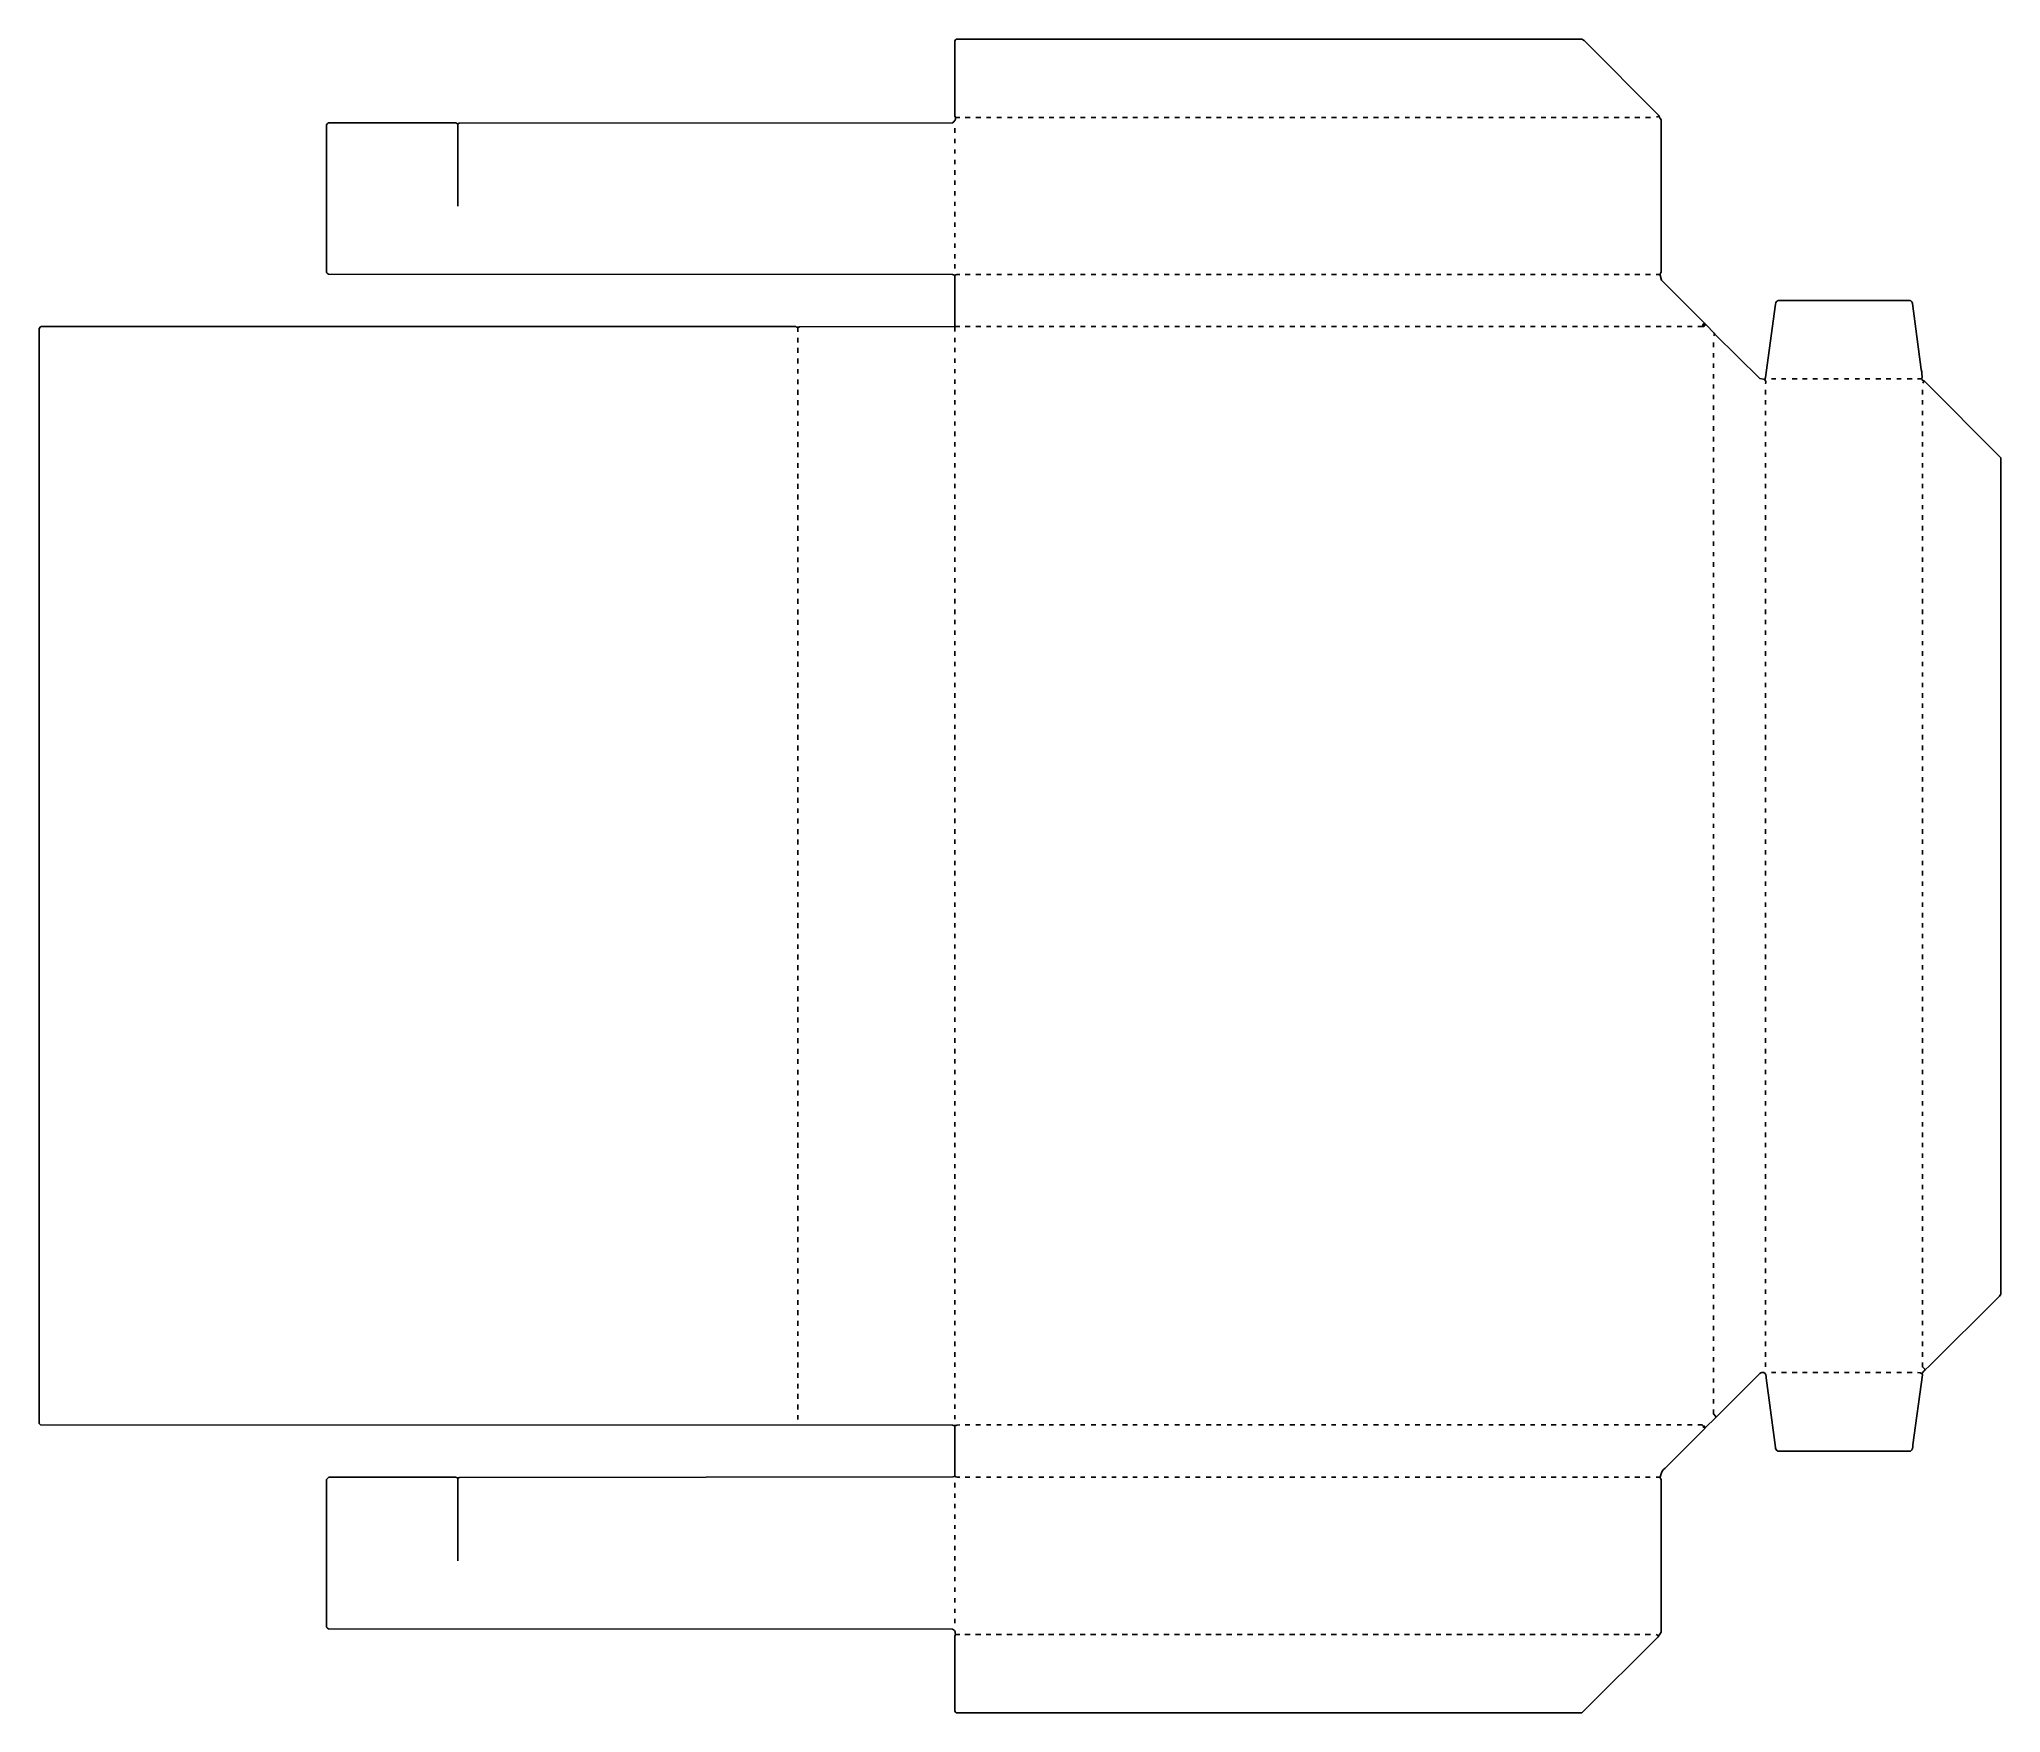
# Model space of a CAD drawing. Extents: x 511 to 4940, y 438 to 4217.
import ezdxf

# ---------------------------------------------------------------- set-up
doc = ezdxf.new("R2010")
doc.units = 0
doc.layers.get('0').update_dxf_attribs({"linetype": 'CONTINUOUS'})

msp = doc.modelspace()

# ---------------------------------------------------------------- linework, layer by layer
at = {"color": 7, "linetype": 'CONTINUOUS'}
for points in [[(4407, 3449), (4403.9, 3449.6), (4396.2, 3451.2), (4295.5, 3550.5), (4294, 3551), (4293.2, 3553.1), (4275, 3572), (4274, 3572, 0.618034), (4272, 3574), (4271, 3576), (4174.2, 3673.2), (4171.3, 3684.1), (4171, 3686, -0.165541), (4173, 3691), (4173, 4035), (4171.8, 4036.9), (4171.2, 4038.1, 0.085479), (4168, 4043), (4168, 4045), (3999, 4214), (3994, 4217), (2582, 4217, 0.166667), (2578, 4213), (2578, 4044, -0.120666), (2580, 4040, -0.277294), (2573, 4028.5), (1459, 4027.5, 0.145723), (1456, 4026), (1455.1, 4026.2), (1452, 4028), (1164, 4028, 0.166667), (1160, 4024), (1160, 3690, 0.271503), (1164, 3686.5), (2573, 3685.5, 0.223103), (2583.1, 3685.6), (2590, 3686)], [(2578, 972), (2577.1, 971.8), (2574, 970.5), (1460, 969.5, -0.282704), (1451, 970), (1165, 970), (1163.9, 969.2), (1160.8, 966.1), (1160, 965), (1160, 631, 0.271503), (1164, 627.5), (2573, 626.5, -0.437734), (2578.8, 617.9), (2580, 615, -0.120666), (2578, 611), (2578, 442, 0.166667), (2582, 438), (3994, 438), (3996.1, 439.8), (4166, 609), (4168, 612), (4169, 613), (4173, 620), (4173, 965, -0.165541), (4171, 970), (4172.6, 975.1, -0.200225), (4182, 990), (4183, 991), (4271.8, 1080.1), (4272, 1081), (4272.9, 1081.2), (4296.8, 1105.1), (4297, 1106), (4297.9, 1106.2), (4396, 1204, -0.255227), (4405, 1206, -0.34362), (4410.4, 1194.1), (4431.4, 1037.1, 0.268836), (4436, 1029), (4736, 1029, 0.318945), (4741.4, 1041.9), (4741.6, 1043.1), (4763, 1201), (4762, 1204), (4762.2, 1204.9), (4766, 1209, 0.150174), (4769, 1213), (4769.9, 1213.2), (4778, 1221), (4937, 1379), (4940, 1383), (4940, 3272), (4938.2, 3274.2), (4768, 3445), (4766, 3445), (4762, 3449), (4762, 3450, 0.076299), (4760.4, 3471.1), (4740.6, 3619.9, 0.299082), (4735, 3627), (4437, 3627, 0.257264), (4431.4, 3618.9), (4428.6, 3597.1), (4408.8, 3453.1), (4407, 3449, -0.23154), (4409, 3439)], [(2590, 3568), (2578, 3568), (2228, 3567.5, -0.282963), (2219, 3568), (515, 3568), (513.9, 3567.3), (511, 3564), (511, 1091), (514, 1088), (2573, 1087.5, 0.223076), (2583.1, 1087.6), (2590, 1088)], [(4292, 3547, 0.120666), (4294, 3551)], [(4764, 3440, 0.165541), (4766, 3445)], [(2590, 970, -0.14267), (2578, 972), (2578, 1086)], [(4168, 612, -0.085094), (4162, 615)]]:
    msp.add_lwpolyline(points, format="xyb", dxfattribs=at)
for points in [[(2580, 4040), (2590, 4040)], [(2602, 4040), (2613, 4040)], [(2626, 4040), (2637, 4040)], [(2650, 4040), (2660, 4040)], [(2673, 4040), (2684, 4040)], [(2697, 4040), (2708, 4040)], [(2721, 4040), (2731, 4040)], [(2744, 4040), (2755, 4040)], [(2768, 4040), (2779, 4040)], [(2791, 4040), (2802, 4040)], [(2815, 4040), (2826, 4040)], [(2839, 4040), (2849, 4040)], [(2862, 4040), (2873, 4040)], [(2886, 4040), (2897, 4040)], [(2910, 4040), (2920, 4040)], [(2933, 4040), (2944, 4040)], [(2957, 4040), (2968, 4040)], [(2980, 4040), (2991, 4040)], [(3004, 4040), (3015, 4040)], [(3028, 4040), (3038, 4040)], [(3051, 4040), (3062, 4040)], [(3075, 4040), (3086, 4040)], [(3099, 4040), (3109, 4040)], [(3122, 4040), (3133, 4040)], [(3146, 4040), (3157, 4040)], [(3169, 4040), (3180, 4040)], [(3193, 4040), (3204, 4040)], [(3217, 4040), (3227, 4040)], [(3240, 4040), (3251, 4040)], [(3264, 4040), (3275, 4040)], [(3288, 4040), (3298, 4040)], [(3311, 4040), (3322, 4040)], [(3335, 4040), (3346, 4040)], [(3358, 4040), (3369, 4040)], [(3382, 4040), (3393, 4040)], [(3406, 4040), (3416, 4040)], [(3429, 4040), (3440, 4040)], [(3453, 4040), (3464, 4040)], [(3477, 4040), (3487, 4040)], [(3500, 4040), (3511, 4040)], [(3524, 4040), (3535, 4040)], [(3547, 4040), (3558, 4040)], [(3571, 4040), (3582, 4040)], [(3595, 4040), (3605, 4040)], [(3618, 4040), (3629, 4040)], [(3642, 4040), (3653, 4040)], [(3666, 4040), (3676, 4040)], [(3689, 4040), (3700, 4040)], [(3713, 4040), (3724, 4040)], [(3736, 4040), (3747, 4040)], [(3760, 4040), (3771, 4040)], [(3784, 4040), (3794, 4040)], [(3807, 4040), (3818, 4040)], [(3831, 4040), (3842, 4040)], [(3855, 4040), (3865, 4040)], [(3878, 4040), (3889, 4040)], [(3902, 4040), (3913, 4040)], [(3925, 4040), (3936, 4040)], [(3949, 4040), (3960, 4040)], [(3973, 4040), (3984, 4040)], [(3996, 4040), (4007, 4040)], [(4020, 4040), (4031, 4040)], [(4044, 4040), (4054, 4040)], [(4067, 4040), (4078, 4040)], [(4091, 4040), (4102, 4040)], [(4114, 4040), (4125, 4040)], [(4138, 4040), (4149, 4040)], [(4163, 4041), (4168, 4043)], [(1456, 3840), (1456, 4026)], [(2578, 4006), (2578, 4016)], [(2578, 3982), (2578, 3992)], [(2578, 3959), (2578, 3968)], [(2578, 3935), (2578, 3945)], [(2578, 3911), (2578, 3921)], [(2578, 3888), (2578, 3898)], [(2578, 3864), (2578, 3874)], [(2578, 3841), (2578, 3850)], [(2578, 3817), (2578, 3827)], [(2578, 3793), (2578, 3803)], [(2578, 3770), (2578, 3779)], [(2578, 3746), (2578, 3756)], [(2578, 3722), (2578, 3732)], [(2578, 3699), (2578, 3709)], [(2578, 3557), (2578, 3568), (2578, 3684)], [(2602, 3686), (2613, 3686)], [(2626, 3686), (2637, 3686)], [(2650, 3686), (2660, 3686)], [(2673, 3686), (2684, 3686)], [(2697, 3686), (2708, 3686)], [(2721, 3686), (2731, 3686)], [(2744, 3686), (2755, 3686)], [(2768, 3686), (2779, 3686)], [(2791, 3686), (2802, 3686)], [(2815, 3686), (2826, 3686)], [(2839, 3686), (2849, 3686)], [(2862, 3686), (2873, 3686)], [(2886, 3686), (2897, 3686)], [(2910, 3686), (2920, 3686)], [(2933, 3686), (2944, 3686)], [(2957, 3686), (2968, 3686)], [(2980, 3686), (2991, 3686)], [(3004, 3686), (3015, 3686)], [(3028, 3686), (3038, 3686)], [(3051, 3686), (3062, 3686)], [(3075, 3686), (3086, 3686)], [(3099, 3686), (3109, 3686)], [(3122, 3686), (3133, 3686)], [(3146, 3686), (3157, 3686)], [(3169, 3686), (3180, 3686)], [(3193, 3686), (3204, 3686)], [(3217, 3686), (3227, 3686)], [(3240, 3686), (3251, 3686)], [(3264, 3686), (3275, 3686)], [(3288, 3686), (3298, 3686)], [(3311, 3686), (3322, 3686)], [(3335, 3686), (3346, 3686)], [(3358, 3686), (3369, 3686)], [(3382, 3686), (3393, 3686)], [(3406, 3686), (3416, 3686)], [(3429, 3686), (3440, 3686)], [(3453, 3686), (3464, 3686)], [(3477, 3686), (3487, 3686)], [(3500, 3686), (3511, 3686)], [(3524, 3686), (3535, 3686)], [(3547, 3686), (3558, 3686)], [(3571, 3686), (3582, 3686)], [(3595, 3686), (3605, 3686)], [(3618, 3686), (3629, 3686)], [(3642, 3686), (3653, 3686)], [(3666, 3686), (3676, 3686)], [(3689, 3686), (3700, 3686)], [(3713, 3686), (3724, 3686)], [(3736, 3686), (3747, 3686)], [(3760, 3686), (3771, 3686)], [(3784, 3686), (3794, 3686)], [(3807, 3686), (3818, 3686)], [(3831, 3686), (3842, 3686)], [(3855, 3686), (3865, 3686)], [(3878, 3686), (3889, 3686)], [(3902, 3686), (3913, 3686)], [(3925, 3686), (3936, 3686)], [(3949, 3686), (3960, 3686)], [(3973, 3686), (3984, 3686)], [(3996, 3686), (4007, 3686)], [(4020, 3686), (4031, 3686)], [(4044, 3686), (4054, 3686)], [(4067, 3686), (4078, 3686)], [(4091, 3686), (4102, 3686)], [(4114, 3686), (4125, 3686)], [(4138, 3686), (4149, 3686)], [(4162, 3686), (4171, 3686)], [(2224, 3556), (2224, 3566)], [(2602, 3568), (2613, 3568)], [(2626, 3568), (2637, 3568)], [(2650, 3568), (2660, 3568)], [(2673, 3568), (2684, 3568)], [(2697, 3568), (2708, 3568)], [(2721, 3568), (2731, 3568)], [(2744, 3568), (2755, 3568)], [(2768, 3568), (2779, 3568)], [(2791, 3568), (2802, 3568)], [(2815, 3568), (2826, 3568)], [(2839, 3568), (2849, 3568)], [(2862, 3568), (2873, 3568)], [(2886, 3568), (2897, 3568)], [(2910, 3568), (2920, 3568)], [(2933, 3568), (2944, 3568)], [(2957, 3568), (2968, 3568)], [(2980, 3568), (2991, 3568)], [(3004, 3568), (3015, 3568)], [(3028, 3568), (3038, 3568)], [(3051, 3568), (3062, 3568)], [(3075, 3568), (3086, 3568)], [(3099, 3568), (3109, 3568)], [(3122, 3568), (3133, 3568)], [(3146, 3568), (3157, 3568)], [(3169, 3568), (3180, 3568)], [(3193, 3568), (3204, 3568)], [(3217, 3568), (3227, 3568)], [(3240, 3568), (3251, 3568)], [(3264, 3568), (3275, 3568)], [(3288, 3568), (3298, 3568)], [(3311, 3568), (3322, 3568)], [(3335, 3568), (3346, 3568)], [(3358, 3568), (3369, 3568)], [(3382, 3568), (3393, 3568)], [(3406, 3568), (3416, 3568)], [(3429, 3568), (3440, 3568)], [(3453, 3568), (3464, 3568)], [(3477, 3568), (3487, 3568)], [(3500, 3568), (3511, 3568)], [(3524, 3568), (3535, 3568)], [(3547, 3568), (3558, 3568)], [(3571, 3568), (3582, 3568)], [(3595, 3568), (3605, 3568)], [(3618, 3568), (3629, 3568)], [(3642, 3568), (3653, 3568)], [(3666, 3568), (3676, 3568)], [(3689, 3568), (3700, 3568)], [(3713, 3568), (3724, 3568)], [(3736, 3568), (3747, 3568)], [(3760, 3568), (3771, 3568)], [(3784, 3568), (3794, 3568)], [(3807, 3568), (3818, 3568)], [(3831, 3568), (3842, 3568)], [(3855, 3568), (3865, 3568)], [(3878, 3568), (3889, 3568)], [(3902, 3568), (3913, 3568)], [(3925, 3568), (3936, 3568)], [(3949, 3568), (3960, 3568)], [(3973, 3568), (3984, 3568)], [(3996, 3568), (4007, 3568)], [(4020, 3568), (4031, 3568)], [(4044, 3568), (4054, 3568)], [(4067, 3568), (4078, 3568)], [(4091, 3568), (4102, 3568)], [(4114, 3568), (4125, 3568)], [(4138, 3568), (4149, 3568)], [(4162, 3568), (4173, 3568)], [(4185, 3568), (4196, 3568)], [(4209, 3568), (4220, 3568)], [(4233, 3568), (4243, 3568)], [(2224, 3532), (2224, 3543)], [(2224, 3509), (2224, 3520)], [(2578, 3533), (2578, 3543)], [(2578, 3510), (2578, 3520)], [(4291, 3522), (4291, 3532)], [(4291, 3498), (4291, 3508)], [(2224, 3485), (2224, 3496)], [(2224, 3462), (2224, 3472)], [(2578, 3486), (2578, 3496)], [(2578, 3463), (2578, 3472)], [(4291, 3475), (4291, 3485)], [(4291, 3451), (4291, 3461)], [(2224, 3438), (2224, 3449)], [(2224, 3414), (2224, 3425)], [(2578, 3439), (2578, 3449)], [(2578, 3415), (2578, 3425)], [(4291, 3428), (4291, 3437)], [(4291, 3404), (4291, 3414)], [(4409, 3415), (4409, 3425)], [(4422, 3450), (4432, 3450)], [(4445, 3450), (4455, 3450)], [(4469, 3450), (4480, 3450)], [(4492, 3450), (4503, 3450)], [(4516, 3450), (4526, 3450)], [(4540, 3450), (4551, 3450)], [(4563, 3450), (4573, 3450)], [(4587, 3450), (4597, 3450)], [(4611, 3450), (4621, 3450)], [(4634, 3450), (4644, 3450)], [(4658, 3450), (4669, 3450)], [(4681, 3450), (4692, 3450)], [(4705, 3450), (4715, 3450)], [(4729, 3450), (4740, 3450)], [(4752, 3450), (4762, 3450)], [(4763, 3415), (4763, 3425)], [(2224, 3391), (2224, 3402)], [(2224, 3367), (2224, 3378)], [(2578, 3392), (2578, 3402)], [(2578, 3368), (2578, 3378)], [(4291, 3380), (4291, 3390)], [(4291, 3357), (4291, 3367)], [(4409, 3392), (4409, 3402)], [(4409, 3368), (4409, 3378)], [(4763, 3392), (4763, 3402)], [(4763, 3368), (4763, 3378)], [(2224, 3344), (2224, 3354)], [(2224, 3320), (2224, 3331)], [(2578, 3345), (2578, 3354)], [(2578, 3321), (2578, 3331)], [(4291, 3333), (4291, 3343)], [(4409, 3345), (4409, 3354)], [(4409, 3321), (4409, 3331)], [(4763, 3345), (4763, 3354)], [(4763, 3321), (4763, 3331)], [(2224, 3296), (2224, 3307)], [(2224, 3273), (2224, 3283)], [(2578, 3297), (2578, 3307)], [(2578, 3274), (2578, 3283)], [(4291, 3309), (4291, 3319)], [(4291, 3286), (4291, 3296)], [(4409, 3297), (4409, 3307)], [(4409, 3274), (4409, 3283)], [(4763, 3297), (4763, 3307)], [(4763, 3274), (4763, 3283)], [(2224, 3249), (2224, 3260)], [(2224, 3225), (2224, 3236)], [(2578, 3250), (2578, 3260)], [(2578, 3226), (2578, 3236)], [(4291, 3262), (4291, 3272)], [(4291, 3239), (4291, 3248)], [(4409, 3250), (4409, 3260)], [(4409, 3226), (4409, 3236)], [(4763, 3250), (4763, 3260)], [(4763, 3226), (4763, 3236)], [(2224, 3202), (2224, 3213)], [(2224, 3178), (2224, 3189)], [(2578, 3203), (2578, 3213)], [(2578, 3179), (2578, 3189)], [(4291, 3215), (4291, 3225)], [(4291, 3191), (4291, 3201)], [(4409, 3203), (4409, 3213)], [(4409, 3179), (4409, 3189)], [(4763, 3203), (4763, 3213)], [(4763, 3179), (4763, 3189)], [(2224, 3155), (2224, 3165)], [(2578, 3156), (2578, 3165)], [(4291, 3168), (4291, 3178)], [(4291, 3144), (4291, 3154)], [(4409, 3156), (4409, 3165)], [(4763, 3156), (4763, 3165)], [(2224, 3131), (2224, 3142)], [(2224, 3107), (2224, 3118)], [(2578, 3132), (2578, 3142)], [(2578, 3108), (2578, 3118)], [(4291, 3121), (4291, 3130)], [(4291, 3097), (4291, 3107)], [(4409, 3132), (4409, 3142)], [(4409, 3108), (4409, 3118)], [(4763, 3132), (4763, 3142)], [(4763, 3108), (4763, 3118)], [(2224, 3084), (2224, 3095)], [(2224, 3060), (2224, 3071)], [(2578, 3085), (2578, 3095)], [(2578, 3061), (2578, 3071)], [(4291, 3073), (4291, 3083)], [(4291, 3050), (4291, 3059)], [(4409, 3085), (4409, 3095)], [(4409, 3061), (4409, 3071)], [(4763, 3085), (4763, 3095)], [(4763, 3061), (4763, 3071)], [(2224, 3036), (2224, 3047)], [(2224, 3013), (2224, 3024)], [(2578, 3037), (2578, 3047)], [(2578, 3014), (2578, 3024)], [(4291, 3026), (4291, 3036)], [(4291, 3002), (4291, 3012)], [(4409, 3037), (4409, 3047)], [(4409, 3014), (4409, 3024)], [(4763, 3037), (4763, 3047)], [(4763, 3014), (4763, 3024)], [(2224, 2989), (2224, 3000)], [(2224, 2966), (2224, 2976)], [(2578, 2990), (2578, 3000)], [(2578, 2967), (2578, 2976)], [(4291, 2979), (4291, 2989)], [(4409, 2990), (4409, 3000)], [(4409, 2967), (4409, 2976)], [(4763, 2990), (4763, 3000)], [(4763, 2967), (4763, 2976)], [(2224, 2942), (2224, 2953)], [(2224, 2918), (2224, 2929)], [(2578, 2943), (2578, 2953)], [(2578, 2919), (2578, 2929)], [(4291, 2955), (4291, 2965)], [(4291, 2932), (4291, 2941)], [(4409, 2943), (4409, 2953)], [(4409, 2919), (4409, 2929)], [(4763, 2943), (4763, 2953)], [(4763, 2919), (4763, 2929)], [(2224, 2895), (2224, 2906)], [(2224, 2871), (2224, 2882)], [(2578, 2896), (2578, 2906)], [(2578, 2872), (2578, 2882)], [(4291, 2908), (4291, 2918)], [(4291, 2884), (4291, 2894)], [(4409, 2896), (4409, 2906)], [(4409, 2872), (4409, 2882)], [(4763, 2896), (4763, 2906)], [(4763, 2872), (4763, 2882)], [(2224, 2848), (2224, 2858)], [(2224, 2824), (2224, 2835)], [(2578, 2849), (2578, 2858)], [(2578, 2825), (2578, 2835)], [(4291, 2861), (4291, 2870)], [(4291, 2837), (4291, 2847)], [(4409, 2849), (4409, 2858)], [(4409, 2825), (4409, 2835)], [(4763, 2849), (4763, 2858)], [(4763, 2825), (4763, 2835)], [(2224, 2800), (2224, 2811)], [(2578, 2801), (2578, 2811)], [(4291, 2813), (4291, 2823)], [(4291, 2790), (4291, 2800)], [(4409, 2801), (4409, 2811)], [(4763, 2801), (4763, 2811)], [(2224, 2777), (2224, 2787)], [(2224, 2753), (2224, 2764)], [(2578, 2778), (2578, 2787)], [(2578, 2754), (2578, 2764)], [(4291, 2766), (4291, 2776)], [(4291, 2743), (4291, 2752)], [(4409, 2778), (4409, 2787)], [(4409, 2754), (4409, 2764)], [(4763, 2778), (4763, 2787)], [(4763, 2754), (4763, 2764)], [(2224, 2729), (2224, 2740)], [(2224, 2706), (2224, 2717)], [(2578, 2730), (2578, 2740)], [(2578, 2707), (2578, 2717)], [(4291, 2719), (4291, 2729)], [(4291, 2695), (4291, 2705)], [(4409, 2730), (4409, 2740)], [(4409, 2707), (4409, 2717)], [(4763, 2730), (4763, 2740)], [(4763, 2707), (4763, 2717)], [(2224, 2682), (2224, 2693)], [(2224, 2659), (2224, 2669)], [(2578, 2683), (2578, 2693)], [(2578, 2660), (2578, 2669)], [(4291, 2672), (4291, 2682)], [(4291, 2648), (4291, 2658)], [(4409, 2683), (4409, 2693)], [(4409, 2660), (4409, 2669)], [(4763, 2683), (4763, 2693)], [(4763, 2660), (4763, 2669)], [(2224, 2635), (2224, 2646)], [(2224, 2611), (2224, 2622)], [(2578, 2636), (2578, 2646)], [(2578, 2612), (2578, 2622)], [(4291, 2624), (4291, 2634)], [(4409, 2636), (4409, 2646)], [(4409, 2612), (4409, 2622)], [(4763, 2636), (4763, 2646)], [(4763, 2612), (4763, 2622)], [(2224, 2588), (2224, 2598)], [(2224, 2564), (2224, 2575)], [(2578, 2589), (2578, 2598)], [(2578, 2565), (2578, 2575)], [(4291, 2601), (4291, 2611)], [(4291, 2577), (4291, 2587)], [(4409, 2589), (4409, 2598)], [(4409, 2565), (4409, 2575)], [(4763, 2589), (4763, 2598)], [(4763, 2565), (4763, 2575)], [(2224, 2540), (2224, 2551)], [(2224, 2517), (2224, 2528)], [(2578, 2541), (2578, 2551)], [(2578, 2518), (2578, 2528)], [(4291, 2554), (4291, 2563)], [(4291, 2530), (4291, 2540)], [(4409, 2541), (4409, 2551)], [(4409, 2518), (4409, 2528)], [(4763, 2541), (4763, 2551)], [(4763, 2518), (4763, 2528)], [(2224, 2493), (2224, 2504)], [(2578, 2494), (2578, 2504)], [(4291, 2506), (4291, 2516)], [(4291, 2483), (4291, 2493)], [(4409, 2494), (4409, 2504)], [(4763, 2494), (4763, 2504)], [(2224, 2470), (2224, 2480)], [(2224, 2446), (2224, 2457)], [(2578, 2471), (2578, 2480)], [(2578, 2447), (2578, 2457)], [(4291, 2459), (4291, 2469)], [(4291, 2436), (4291, 2445)], [(4409, 2471), (4409, 2480)], [(4409, 2447), (4409, 2457)], [(4763, 2471), (4763, 2480)], [(4763, 2447), (4763, 2457)], [(2224, 2422), (2224, 2433)], [(2224, 2399), (2224, 2410)], [(2578, 2423), (2578, 2433)], [(2578, 2400), (2578, 2410)], [(4291, 2412), (4291, 2422)], [(4291, 2388), (4291, 2398)], [(4409, 2423), (4409, 2433)], [(4409, 2400), (4409, 2410)], [(4763, 2423), (4763, 2433)], [(4763, 2400), (4763, 2410)], [(2224, 2375), (2224, 2386)], [(2224, 2351), (2224, 2362)], [(2578, 2376), (2578, 2386)], [(2578, 2352), (2578, 2362)], [(4291, 2365), (4291, 2374)], [(4291, 2341), (4291, 2351)], [(4409, 2376), (4409, 2386)], [(4409, 2352), (4409, 2362)], [(4763, 2376), (4763, 2386)], [(4763, 2352), (4763, 2362)], [(2224, 2328), (2224, 2339)], [(2224, 2304), (2224, 2315)], [(2578, 2329), (2578, 2339)], [(2578, 2305), (2578, 2315)], [(4291, 2317), (4291, 2327)], [(4291, 2294), (4291, 2304)], [(4409, 2329), (4409, 2339)], [(4409, 2305), (4409, 2315)], [(4763, 2329), (4763, 2339)], [(4763, 2305), (4763, 2315)], [(2224, 2281), (2224, 2291)], [(2224, 2257), (2224, 2268)], [(2578, 2282), (2578, 2291)], [(2578, 2258), (2578, 2268)], [(4291, 2270), (4291, 2280)], [(4409, 2282), (4409, 2291)], [(4409, 2258), (4409, 2268)], [(4763, 2282), (4763, 2291)], [(4763, 2258), (4763, 2268)], [(2224, 2233), (2224, 2244)], [(2224, 2210), (2224, 2221)], [(2578, 2234), (2578, 2244)], [(2578, 2211), (2578, 2221)], [(4291, 2247), (4291, 2256)], [(4291, 2223), (4291, 2233)], [(4409, 2234), (4409, 2244)], [(4409, 2211), (4409, 2221)], [(4763, 2234), (4763, 2244)], [(4763, 2211), (4763, 2221)], [(2224, 2186), (2224, 2197)], [(2224, 2163), (2224, 2173)], [(2578, 2187), (2578, 2197)], [(2578, 2164), (2578, 2173)], [(4291, 2199), (4291, 2209)], [(4291, 2176), (4291, 2186)], [(4409, 2187), (4409, 2197)], [(4409, 2164), (4409, 2173)], [(4763, 2187), (4763, 2197)], [(4763, 2164), (4763, 2173)], [(2224, 2139), (2224, 2150)], [(2224, 2115), (2224, 2126)], [(2578, 2140), (2578, 2150)], [(2578, 2116), (2578, 2126)], [(4291, 2152), (4291, 2162)], [(4291, 2128), (4291, 2138)], [(4409, 2140), (4409, 2150)], [(4409, 2116), (4409, 2126)], [(4763, 2140), (4763, 2150)], [(4763, 2116), (4763, 2126)], [(2224, 2092), (2224, 2102)], [(2578, 2093), (2578, 2102)], [(4291, 2105), (4291, 2115)], [(4291, 2081), (4291, 2091)], [(4409, 2093), (4409, 2102)], [(4763, 2093), (4763, 2102)], [(2224, 2068), (2224, 2079)], [(2224, 2044), (2224, 2055)], [(2578, 2069), (2578, 2079)], [(2578, 2045), (2578, 2055)], [(4291, 2058), (4291, 2067)], [(4291, 2034), (4291, 2044)], [(4409, 2069), (4409, 2079)], [(4409, 2045), (4409, 2055)], [(4763, 2069), (4763, 2079)], [(4763, 2045), (4763, 2055)], [(2224, 2021), (2224, 2032)], [(2224, 1997), (2224, 2008)], [(2578, 2022), (2578, 2032)], [(2578, 1998), (2578, 2008)], [(4291, 2010), (4291, 2020)], [(4291, 1987), (4291, 1997)], [(4409, 2022), (4409, 2032)], [(4409, 1998), (4409, 2008)], [(4763, 2022), (4763, 2032)], [(4763, 1998), (4763, 2008)], [(2224, 1974), (2224, 1984)], [(2224, 1950), (2224, 1961)], [(2578, 1975), (2578, 1984)], [(2578, 1951), (2578, 1961)], [(4291, 1963), (4291, 1973)], [(4291, 1940), (4291, 1949)], [(4409, 1975), (4409, 1984)], [(4409, 1951), (4409, 1961)], [(4763, 1975), (4763, 1984)], [(4763, 1951), (4763, 1961)], [(2224, 1926), (2224, 1937)], [(2224, 1903), (2224, 1914)], [(2578, 1927), (2578, 1937)], [(2578, 1904), (2578, 1914)], [(4291, 1916), (4291, 1926)], [(4409, 1927), (4409, 1937)], [(4409, 1904), (4409, 1914)], [(4763, 1927), (4763, 1937)], [(4763, 1904), (4763, 1914)], [(2224, 1879), (2224, 1890)], [(2224, 1855), (2224, 1866)], [(2578, 1880), (2578, 1890)], [(2578, 1856), (2578, 1866)], [(4291, 1892), (4291, 1902)], [(4291, 1869), (4291, 1878)], [(4409, 1880), (4409, 1890)], [(4409, 1856), (4409, 1866)], [(4763, 1880), (4763, 1890)], [(4763, 1856), (4763, 1866)], [(2224, 1832), (2224, 1843)], [(2224, 1808), (2224, 1819)], [(2578, 1833), (2578, 1843)], [(2578, 1809), (2578, 1819)], [(4291, 1845), (4291, 1855)], [(4291, 1821), (4291, 1831)], [(4409, 1833), (4409, 1843)], [(4409, 1809), (4409, 1819)], [(4763, 1833), (4763, 1843)], [(4763, 1809), (4763, 1819)], [(2224, 1785), (2224, 1795)], [(2224, 1761), (2224, 1772)], [(2578, 1786), (2578, 1795)], [(2578, 1762), (2578, 1772)], [(4291, 1798), (4291, 1808)], [(4291, 1774), (4291, 1784)], [(4409, 1786), (4409, 1795)], [(4409, 1762), (4409, 1772)], [(4763, 1786), (4763, 1795)], [(4763, 1762), (4763, 1772)], [(2224, 1737), (2224, 1748)], [(2578, 1738), (2578, 1748)], [(4291, 1751), (4291, 1760)], [(4291, 1727), (4291, 1737)], [(4409, 1738), (4409, 1748)], [(4763, 1738), (4763, 1748)], [(2224, 1714), (2224, 1725)], [(2224, 1690), (2224, 1701)], [(2578, 1715), (2578, 1725)], [(2578, 1691), (2578, 1701)], [(4291, 1703), (4291, 1713)], [(4291, 1680), (4291, 1690)], [(4409, 1715), (4409, 1725)], [(4409, 1691), (4409, 1701)], [(4763, 1715), (4763, 1725)], [(4763, 1691), (4763, 1701)], [(2224, 1667), (2224, 1677)], [(2224, 1643), (2224, 1654)], [(2578, 1668), (2578, 1677)], [(2578, 1644), (2578, 1654)], [(4291, 1656), (4291, 1666)], [(4291, 1632), (4291, 1642)], [(4409, 1668), (4409, 1677)], [(4409, 1644), (4409, 1654)], [(4763, 1668), (4763, 1677)], [(4763, 1644), (4763, 1654)], [(2224, 1619), (2224, 1630)], [(2224, 1596), (2224, 1606)], [(2578, 1620), (2578, 1630)], [(2578, 1597), (2578, 1606)], [(4291, 1609), (4291, 1619)], [(4291, 1585), (4291, 1595)], [(4409, 1620), (4409, 1630)], [(4409, 1597), (4409, 1606)], [(4763, 1620), (4763, 1630)], [(4763, 1597), (4763, 1606)], [(2224, 1572), (2224, 1583)], [(2224, 1548), (2224, 1559)], [(2578, 1573), (2578, 1583)], [(2578, 1549), (2578, 1559)], [(4291, 1562), (4291, 1571)], [(4409, 1573), (4409, 1583)], [(4409, 1549), (4409, 1559)], [(4763, 1573), (4763, 1583)], [(4763, 1549), (4763, 1559)], [(2224, 1525), (2224, 1536)], [(2224, 1501), (2224, 1512)], [(2578, 1526), (2578, 1536)], [(2578, 1502), (2578, 1512)], [(4291, 1538), (4291, 1548)], [(4291, 1514), (4291, 1524)], [(4409, 1526), (4409, 1536)], [(4409, 1502), (4409, 1512)], [(4763, 1526), (4763, 1536)], [(4763, 1502), (4763, 1512)], [(2224, 1478), (2224, 1488)], [(2224, 1454), (2224, 1465)], [(2578, 1479), (2578, 1488)], [(2578, 1455), (2578, 1465)], [(4291, 1491), (4291, 1501)], [(4291, 1467), (4291, 1477)], [(4409, 1479), (4409, 1488)], [(4409, 1455), (4409, 1465)], [(4763, 1479), (4763, 1488)], [(4763, 1455), (4763, 1465)], [(2224, 1430), (2224, 1441)], [(2578, 1431), (2578, 1441)], [(4291, 1443), (4291, 1453)], [(4291, 1420), (4291, 1430)], [(4409, 1431), (4409, 1441)], [(4763, 1431), (4763, 1441)], [(2224, 1407), (2224, 1417)], [(2224, 1383), (2224, 1394)], [(2578, 1408), (2578, 1417)], [(2578, 1384), (2578, 1394)], [(4291, 1396), (4291, 1406)], [(4291, 1373), (4291, 1382)], [(4409, 1408), (4409, 1417)], [(4409, 1384), (4409, 1394)], [(4763, 1408), (4763, 1417)], [(4763, 1384), (4763, 1394)], [(2224, 1359), (2224, 1370)], [(2224, 1336), (2224, 1347)], [(2578, 1360), (2578, 1370)], [(2578, 1337), (2578, 1347)], [(4291, 1349), (4291, 1359)], [(4291, 1325), (4291, 1335)], [(4409, 1360), (4409, 1370)], [(4409, 1337), (4409, 1347)], [(4763, 1360), (4763, 1370)], [(4763, 1337), (4763, 1347)], [(2224, 1312), (2224, 1323)], [(2224, 1289), (2224, 1299)], [(2578, 1313), (2578, 1323)], [(2578, 1290), (2578, 1299)], [(4291, 1302), (4291, 1312)], [(4291, 1278), (4291, 1288)], [(4409, 1313), (4409, 1323)], [(4409, 1290), (4409, 1299)], [(4763, 1313), (4763, 1323)], [(4763, 1290), (4763, 1299)], [(2224, 1265), (2224, 1276)], [(2224, 1241), (2224, 1252)], [(2578, 1266), (2578, 1276)], [(2578, 1242), (2578, 1252)], [(4291, 1255), (4291, 1264)], [(4291, 1231), (4291, 1241)], [(4409, 1266), (4409, 1276)], [(4409, 1242), (4409, 1252)], [(4763, 1266), (4763, 1276)], [(4763, 1242), (4763, 1252)], [(2224, 1218), (2224, 1229)], [(2224, 1194), (2224, 1205)], [(2578, 1219), (2578, 1229)], [(2578, 1195), (2578, 1205)], [(4291, 1207), (4291, 1217)], [(4409, 1219), (4409, 1229)], [(4422, 1206), (4432, 1206)], [(4445, 1206), (4456, 1206)], [(4469, 1206), (4480, 1206)], [(4492, 1206), (4503, 1206)], [(4516, 1206), (4527, 1206)], [(4540, 1206), (4551, 1206)], [(4563, 1206), (4574, 1206)], [(4587, 1206), (4598, 1206)], [(4611, 1206), (4621, 1206)], [(4634, 1206), (4645, 1206)], [(4658, 1206), (4669, 1206)], [(4681, 1206), (4692, 1206)], [(4705, 1206), (4716, 1206)], [(4729, 1206), (4740, 1206)], [(4762, 1204), (4761.1, 1204.2), (4757.9, 1205.6), (4752, 1206)], [(4769, 1213), (4763, 1219), (4763, 1229)], [(2224, 1170), (2224, 1181)], [(2224, 1147), (2224, 1158)], [(2578, 1171), (2578, 1181)], [(2578, 1148), (2578, 1158)], [(4291, 1184), (4291, 1193)], [(4291, 1160), (4291, 1170)], [(2224, 1123), (2224, 1134)], [(2224, 1100), (2224, 1110)], [(2578, 1124), (2578, 1134)], [(2578, 1101), (2578, 1110)], [(4291, 1136), (4291, 1146)], [(4297, 1106), (4296.8, 1106.8), (4291, 1113), (4291, 1123)], [(2602, 1088), (2612, 1088)], [(2626, 1088), (2636, 1088)], [(2650, 1088), (2660, 1088)], [(2673, 1088), (2683, 1088)], [(2697, 1088), (2708, 1088)], [(2721, 1088), (2731, 1088)], [(2744, 1088), (2754, 1088)], [(2768, 1088), (2779, 1088)], [(2791, 1088), (2801, 1088)], [(2815, 1088), (2825, 1088)], [(2839, 1088), (2849, 1088)], [(2862, 1088), (2872, 1088)], [(2886, 1088), (2897, 1088)], [(2910, 1088), (2920, 1088)], [(2933, 1088), (2943, 1088)], [(2957, 1088), (2968, 1088)], [(2980, 1088), (2990, 1088)], [(3004, 1088), (3014, 1088)], [(3028, 1088), (3038, 1088)], [(3051, 1088), (3061, 1088)], [(3075, 1088), (3086, 1088)], [(3099, 1088), (3109, 1088)], [(3122, 1088), (3132, 1088)], [(3146, 1088), (3157, 1088)], [(3169, 1088), (3179, 1088)], [(3193, 1088), (3203, 1088)], [(3217, 1088), (3227, 1088)], [(3240, 1088), (3250, 1088)], [(3264, 1088), (3275, 1088)], [(3288, 1088), (3298, 1088)], [(3311, 1088), (3321, 1088)], [(3335, 1088), (3346, 1088)], [(3358, 1088), (3368, 1088)], [(3382, 1088), (3392, 1088)], [(3406, 1088), (3416, 1088)], [(3429, 1088), (3439, 1088)], [(3453, 1088), (3464, 1088)], [(3477, 1088), (3487, 1088)], [(3500, 1088), (3510, 1088)], [(3524, 1088), (3535, 1088)], [(3547, 1088), (3557, 1088)], [(3571, 1088), (3581, 1088)], [(3595, 1088), (3605, 1088)], [(3618, 1088), (3628, 1088)], [(3642, 1088), (3653, 1088)], [(3666, 1088), (3676, 1088)], [(3689, 1088), (3699, 1088)], [(3713, 1088), (3724, 1088)], [(3736, 1088), (3746, 1088)], [(3760, 1088), (3770, 1088)], [(3784, 1088), (3794, 1088)], [(3807, 1088), (3817, 1088)], [(3831, 1088), (3842, 1088)], [(3855, 1088), (3865, 1088)], [(3878, 1088), (3888, 1088)], [(3902, 1088), (3913, 1088)], [(3925, 1088), (3936, 1088)], [(3949, 1088), (3959, 1088)], [(3973, 1088), (3984, 1088)], [(3996, 1088), (4006, 1088)], [(4020, 1088), (4030, 1088)], [(4044, 1088), (4054, 1088)], [(4067, 1088), (4077, 1088)], [(4091, 1088), (4102, 1088)], [(4114, 1088), (4125, 1088)], [(4138, 1088), (4148, 1088)], [(4162, 1088), (4173, 1088)], [(4185, 1088), (4195, 1088)], [(4209, 1088), (4219, 1088)], [(4233, 1088), (4243, 1088)], [(1456, 781), (1456, 968)], [(2578, 947), (2578, 957)], [(2578, 923), (2578, 933)], [(2602, 970), (2612, 970)], [(2626, 970), (2636, 970)], [(2650, 970), (2660, 970)], [(2673, 970), (2683, 970)], [(2697, 970), (2708, 970)], [(2721, 970), (2731, 970)], [(2744, 970), (2754, 970)], [(2768, 970), (2779, 970)], [(2791, 970), (2801, 970)], [(2815, 970), (2825, 970)], [(2839, 970), (2849, 970)], [(2862, 970), (2872, 970)], [(2886, 970), (2897, 970)], [(2910, 970), (2920, 970)], [(2933, 970), (2943, 970)], [(2957, 970), (2968, 970)], [(2980, 970), (2990, 970)], [(3004, 970), (3014, 970)], [(3028, 970), (3038, 970)], [(3051, 970), (3061, 970)], [(3075, 970), (3086, 970)], [(3099, 970), (3109, 970)], [(3122, 970), (3132, 970)], [(3146, 970), (3157, 970)], [(3169, 970), (3179, 970)], [(3193, 970), (3203, 970)], [(3217, 970), (3227, 970)], [(3240, 970), (3250, 970)], [(3264, 970), (3275, 970)], [(3288, 970), (3298, 970)], [(3311, 970), (3321, 970)], [(3335, 970), (3346, 970)], [(3358, 970), (3368, 970)], [(3382, 970), (3392, 970)], [(3406, 970), (3416, 970)], [(3429, 970), (3439, 970)], [(3453, 970), (3464, 970)], [(3477, 970), (3487, 970)], [(3500, 970), (3510, 970)], [(3524, 970), (3535, 970)], [(3547, 970), (3557, 970)], [(3571, 970), (3581, 970)], [(3595, 970), (3605, 970)], [(3618, 970), (3628, 970)], [(3642, 970), (3653, 970)], [(3666, 970), (3676, 970)], [(3689, 970), (3699, 970)], [(3713, 970), (3724, 970)], [(3736, 970), (3746, 970)], [(3760, 970), (3770, 970)], [(3784, 970), (3794, 970)], [(3807, 970), (3817, 970)], [(3831, 970), (3841, 970)], [(3855, 970), (3865, 970)], [(3878, 970), (3888, 970)], [(3902, 970), (3913, 970)], [(3925, 970), (3936, 970)], [(3949, 970), (3959, 970)], [(3973, 970), (3984, 970)], [(3996, 970), (4006, 970)], [(4020, 970), (4030, 970)], [(4044, 970), (4054, 970)], [(4067, 970), (4077, 970)], [(4091, 970), (4102, 970)], [(4114, 970), (4125, 970)], [(4138, 970), (4148, 970)], [(4162, 970), (4171, 970)], [(2578, 900), (2578, 910)], [(2578, 876), (2578, 886)], [(2578, 853), (2578, 862)], [(2578, 829), (2578, 839)], [(2578, 805), (2578, 815)], [(2578, 782), (2578, 792)], [(2578, 758), (2578, 768)], [(2578, 735), (2578, 744)], [(2578, 711), (2578, 721)], [(2578, 687), (2578, 697)], [(2578, 664), (2578, 673)], [(2578, 640), (2578, 650)], [(2580, 615), (2590, 615)], [(2601, 615), (2613, 615)], [(2625, 615), (2637, 615)], [(2649, 615), (2660, 615)], [(2672, 615), (2684, 615)], [(2696, 615), (2708, 615)], [(2720, 615), (2731, 615)], [(2743, 615), (2755, 615)], [(2767, 615), (2779, 615)], [(2790, 615), (2802, 615)], [(2814, 615), (2826, 615)], [(2838, 615), (2849, 615)], [(2861, 615), (2873, 615)], [(2885, 615), (2897, 615)], [(2909, 615), (2920, 615)], [(2932, 615), (2944, 615)], [(2956, 615), (2968, 615)], [(2979, 615), (2991, 615)], [(3003, 615), (3015, 615)], [(3027, 615), (3038, 615)], [(3050, 615), (3062, 615)], [(3074, 615), (3086, 615)], [(3098, 615), (3109, 615)], [(3121, 615), (3133, 615)], [(3145, 615), (3157, 615)], [(3168, 615), (3180, 615)], [(3192, 615), (3204, 615)], [(3216, 615), (3227, 615)], [(3239, 615), (3251, 615)], [(3263, 615), (3275, 615)], [(3287, 615), (3298, 615)], [(3310, 615), (3322, 615)], [(3334, 615), (3346, 615)], [(3357, 615), (3369, 615)], [(3381, 615), (3393, 615)], [(3405, 615), (3416, 615)], [(3428, 615), (3440, 615)], [(3452, 615), (3464, 615)], [(3476, 615), (3487, 615)], [(3499, 615), (3511, 615)], [(3523, 615), (3535, 615)], [(3546, 615), (3558, 615)], [(3570, 615), (3582, 615)], [(3594, 615), (3605, 615)], [(3617, 615), (3629, 615)], [(3641, 615), (3653, 615)], [(3665, 615), (3676, 615)], [(3688, 615), (3700, 615)], [(3712, 615), (3724, 615)], [(3735, 615), (3747, 615)], [(3759, 615), (3771, 615)], [(3783, 615), (3794, 615)], [(3806, 615), (3818, 615)], [(3830, 615), (3842, 615)], [(3854, 615), (3865, 615)], [(3877, 615), (3889, 615)], [(3901, 615), (3913, 615)], [(3924, 615), (3936, 615)], [(3948, 615), (3960, 615)], [(3972, 615), (3984, 615)], [(3995, 615), (4007, 615)], [(4019, 615), (4031, 615)], [(4043, 615), (4054, 615)], [(4066, 615), (4078, 615)], [(4090, 615), (4102, 615)], [(4113, 615), (4125, 615)], [(4137, 615), (4149, 615)]]:
    msp.add_lwpolyline(points, dxfattribs=at)
at = {"color": 109, "linetype": 'CONTINUOUS'}
msp.add_lwpolyline([(4256, 3568), (4267, 3568, 0.182223), (4273.1, 3571.8), (4274, 3572)], format="xyb", dxfattribs=at)
at = {"color": 87, "linetype": 'CONTINUOUS'}
msp.add_lwpolyline([(4267, 3568), (4267, 3570, -0.218584), (4271, 3576)], format="xyb", dxfattribs=at)
at = {"color": 99, "linetype": 'CONTINUOUS'}
msp.add_lwpolyline([(4267, 3570, 0.162278), (4272, 3574)], format="xyb", dxfattribs=at)
at = {"color": 119, "linetype": 'CONTINUOUS'}
msp.add_lwpolyline([(4272, 1081), (4271, 1084, 1.117265), (4269, 1085, 2.414214), (4270, 1084), (4269, 1085), (4266, 1088), (4256, 1088)], format="xyb", dxfattribs=at)

doc.saveas('drawing.dxf')
